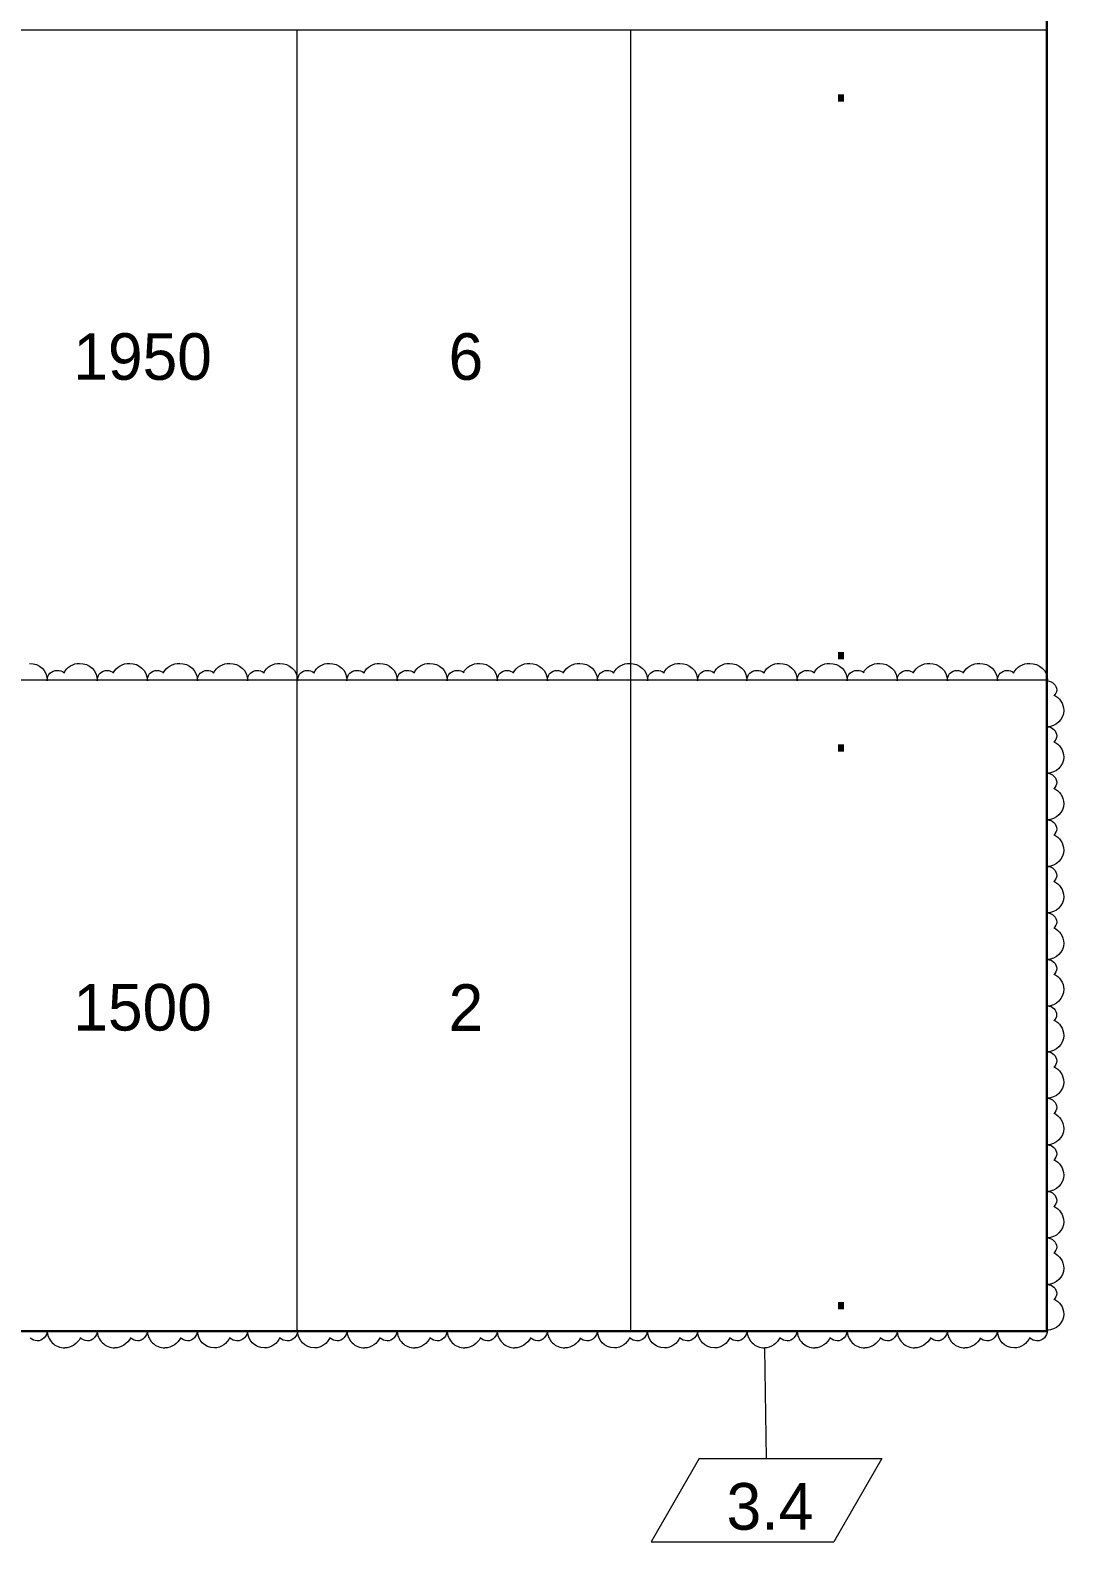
# Model space of a CAD drawing. Header units: millimetres. Extents: x -401725 to 250493, y 305116 to 802890.
# Drawn here: x -375130.826 to -375128.385, y 508962.134 to 508965.707 of the extents above; entities that cross this region are included whole.
import ezdxf

# ---------------------------------------------------------------- set-up
doc = ezdxf.new("R2010")
doc.units = ezdxf.units.MM
doc.layers.add('PDF _Геометрия', color=7, linetype='Continuous', true_color=0x1d1d1d)
doc.layers.add('PDF _Текст', color=7, linetype='Continuous')

msp = doc.modelspace()

# ---------------------------------------------------------------- linework, layer by layer
at = {"layer": 'PDF _Геометрия', "color": 7, "lineweight": 30}
for points in [[(-375128.4247185921, 508967.7337983844), (-375128.4247185921, 508962.6321786615)], [(-375128.4247185921, 508962.632084992), (-375134.9212712739, 508962.632084992)]]:
    msp.add_lwpolyline(points, dxfattribs=at)
at = {"layer": 'PDF _Геометрия', "color": 7, "lineweight": 9}
for points in [[(-375128.424727917, 508965.707117544), (-375129.4080212383, 508965.707117544), (-375130.1963224943, 508965.707117544), (-375130.9829571514, 508965.707117544), (-375134.3294876419, 508965.707117544), (-375134.9211302336, 508965.707117544)], [(-375130.1963945497, 508965.707117544), (-375130.1963945497, 508964.1705134045)], [(-375129.4080610807, 508965.707117544), (-375129.4080610807, 508964.1705134045)], [(-375128.424727917, 508964.1704506739), (-375129.4080212383, 508964.1704506739), (-375130.1963224943, 508964.1704506739), (-375130.9829571514, 508964.1704506739), (-375134.3294876419, 508964.1704506739), (-375134.9211302336, 508964.1704506739)], [(-375130.1963814102, 508964.1703591212), (-375130.1963814102, 508962.6321152978)], [(-375129.4080610807, 508964.1703591212), (-375129.4080610807, 508962.6321152978)], [(-375129.0914089947, 508962.5905607406), (-375129.0880923209, 508962.3305477007)], [(-375129.2464179465, 508962.3304628131), (-375129.3597386047, 508962.1338570071)], [(-375129.2464145556, 508962.3305374116), (-375128.8147681052, 508962.3305374116)], [(-375128.8147408699, 508962.3304628131), (-375128.9280793888, 508962.1338570071)], [(-375129.3597441252, 508962.1338482298), (-375128.9281041935, 508962.1338482298)], [(-375129.2980808154, 508962.1338482298), (-375128.9281011781, 508962.1338482298)]]:
    msp.add_lwpolyline(points, dxfattribs=at)
at = {"layer": 'PDF _Геометрия', "color": 1, "lineweight": 9}
for points in [[(-375130.7863976692, 508964.1704523693), (-375130.7863976692, 508964.1687857705)], [(-375130.6680640646, 508964.1704523693), (-375130.6680640646, 508964.1687857705)], [(-375130.5497308839, 508964.1704523693), (-375130.5497308839, 508964.1687857705)], [(-375130.4313977032, 508964.1704523693), (-375130.4313977032, 508964.1687857705)], [(-375130.3130640986, 508964.1704523693), (-375130.3130640986, 508964.1687857705)], [(-375130.1947309178, 508964.1704523693), (-375130.1947309178, 508964.1687857705)], [(-375130.0780643359, 508964.1704523693), (-375130.0780643359, 508964.1687857705)], [(-375129.9597307313, 508964.1704523693), (-375129.9597307313, 508964.1687857705)], [(-375129.8413975506, 508964.1704523693), (-375129.8413975506, 508964.1687857705)], [(-375129.7230643698, 508964.1704523693), (-375129.7230643698, 508964.1687857705)], [(-375129.6047307652, 508964.1704523693), (-375129.6047307652, 508964.1687857705)], [(-375129.4863980084, 508964.1704523693), (-375129.4863980084, 508964.1687857705)], [(-375129.3680644038, 508964.1704523693), (-375129.3680644038, 508964.1687857705)], [(-375129.2497307991, 508964.1704523693), (-375129.2497307991, 508964.1687857705)], [(-375129.1330637934, 508964.1704523693), (-375129.1330637934, 508964.1687857705)], [(-375129.0147310365, 508964.1704523693), (-375129.0147310365, 508964.1687857705)], [(-375128.8963974319, 508964.1704523693), (-375128.8963974319, 508964.1687857705)], [(-375128.778064675, 508964.1704523693), (-375128.778064675, 508964.1687857705)], [(-375128.6597310704, 508964.1704523693), (-375128.6597310704, 508964.1687857705)], [(-375128.5413974658, 508964.1704523693), (-375128.5413974658, 508964.1687857705)], [(-375128.4230638612, 508964.1704523693), (-375128.4230638612, 508964.1687857705)], [(-375130.7863828343, 508962.6336685151), (-375130.7863828343, 508962.6336685151)], [(-375130.6680547398, 508962.6336685151), (-375130.6680547398, 508962.6336685151)], [(-375130.5497092673, 508962.6336685151), (-375130.5497092673, 508962.6336685151)], [(-375130.4313815967, 508962.6336685151), (-375130.4313815967, 508962.6336685151)], [(-375130.3130530783, 508962.6336685151), (-375130.3130530783, 508962.6336685151)], [(-375130.1947076058, 508962.6336685151), (-375130.1947076058, 508962.6336685151)], [(-375130.0780490771, 508962.6336685151), (-375130.0780490771, 508962.6336685151)], [(-375129.9597205588, 508962.6336685151), (-375129.9597205588, 508962.6336685151)], [(-375129.8413750862, 508962.6336685151), (-375129.8413750862, 508962.6336685151)], [(-375129.7230474156, 508962.6336685151), (-375129.7230474156, 508962.6336685151)], [(-375129.604719745, 508962.6336685151), (-375129.604719745, 508962.6336685151)], [(-375129.4863734248, 508962.6336685151), (-375129.4863734248, 508962.6336685151)], [(-375129.3680457541, 508962.6336685151), (-375129.3680457541, 508962.6336685151)], [(-375129.2497180835, 508962.6336685151), (-375129.2497180835, 508962.6336685151)], [(-375129.1330417529, 508962.6336685151), (-375129.1330417529, 508962.6336685151)], [(-375129.0147132346, 508962.6336685151), (-375129.0147132346, 508962.6336685151)], [(-375128.8963855639, 508962.6336685151), (-375128.8963855639, 508962.6336685151)], [(-375128.7780392437, 508962.6336685151), (-375128.7780392437, 508962.6336685151)], [(-375128.6597124208, 508962.6336685151), (-375128.6597124208, 508962.6336685151)], [(-375128.5413839024, 508962.6336685151), (-375128.5413839024, 508962.6336685151)], [(-375128.4230384299, 508962.6336685151), (-375128.4230384299, 508962.6336685151)]]:
    msp.add_lwpolyline(points, dxfattribs=at)
for centre, radius, start, end in [((-375130.7451839939, 508962.6333775438), 0.04123024323530253, 179.4019723557394, 270.6221955645956), ((-375130.6268437624, 508962.6333737595), 0.04122631366597525, 179.3966557551267, 270.6033418268128), ((-375130.5085142416, 508962.6333775438), 0.04123024323543784, 179.4019723557394, 270.6221955612608), ((-375130.036844976, 508962.6333780146), 0.04122915774003194, 179.4004313568915, 270.6237365603729), ((-375129.9185190008, 508962.6333780146), 0.04122915774000493, 179.4004313568915, 270.6237365603729), ((-375129.800178096, 508962.6333737595), 0.04122631366601567, 179.3966557551267, 270.6033418268128), ((-375129.6818481514, 508962.6333775438), 0.04123024323538191, 179.4019723557394, 270.6221955612608), ((-375129.5635085708, 508962.6333737588), 0.04122631297322551, 179.3966547445562, 270.6033452554438), ((-375129.0918529105, 508962.6333780146), 0.04122915773997726, 179.4004313568915, 270.6237365603729), ((-375128.9735131033, 508962.6333742303), 0.04122522777186406, 179.3951144079118, 270.6048831740276), ((-375128.8551820611, 508962.6333775438), 0.04123024323555453, 179.4019723557394, 270.6221955612608), ((-375128.7368433283, 508962.6333737588), 0.04122631297327179, 179.3966547445562, 270.6033452554438), ((-375128.6185131565, 508962.6333775438), 0.04123024323533433, 179.4019723557394, 270.6221955645956)]:
    msp.add_arc(centre, radius, start, end, dxfattribs=at)
for points in [[(-375130.8280626405, 508964.2104507417), (-375130.8047302566, 508964.2104507417), (-375130.7863976692, 508964.1937847532), (-375130.7863976692, 508964.1704523693)], [(-375130.7863976692, 508964.1704523693), (-375130.7863976692, 508964.1837851601), (-375130.7763980762, 508964.1937847532), (-375130.7630652853, 508964.1937847532)], [(-375130.7630652853, 508964.1937847532), (-375130.7563988899, 508964.1937847532), (-375130.7513990934, 508964.1921181544), (-375130.7463992969, 508964.1887849567)], [(-375130.7463942106, 508964.1871183578), (-375130.7397278152, 508964.2021177475), (-375130.7247284256, 508964.2104507417), (-375130.7097290359, 508964.2104507417)], [(-375130.7097290359, 508964.2104507417), (-375130.686396652, 508964.2104507417), (-375130.6680640646, 508964.1937847532), (-375130.6680640646, 508964.1704523693)], [(-375130.6680640646, 508964.1704523693), (-375130.6680640646, 508964.1837851601), (-375130.6580644716, 508964.1937847532), (-375130.6447316807, 508964.1937847532)], [(-375130.6447316807, 508964.1937847532), (-375130.6397318842, 508964.1937847532), (-375130.6330654888, 508964.1921181544), (-375130.6297322911, 508964.1871183578)], [(-375130.6297276287, 508964.1887849567), (-375130.6230612333, 508964.2021177475), (-375130.6080618437, 508964.2104507417), (-375130.5913958552, 508964.2104507417)], [(-375130.5913958552, 508964.2104507417), (-375130.5697300701, 508964.2104507417), (-375130.5497308839, 508964.1937847532), (-375130.5497308839, 508964.1704523693)], [(-375130.5497308839, 508964.1704523693), (-375130.5497308839, 508964.1837851601), (-375130.5397312908, 508964.1937847532), (-375130.5263985, 508964.1937847532)], [(-375130.5263985, 508964.1937847532), (-375130.5213987035, 508964.1937847532), (-375130.514732308, 508964.1921181544), (-375130.5113991104, 508964.1871183578)], [(-375130.5113944479, 508964.1887849567), (-375130.5047280525, 508964.2021177475), (-375130.4897286629, 508964.2104507417), (-375130.4730626744, 508964.2104507417)], [(-375130.4730626744, 508964.2104507417), (-375130.4513968893, 508964.2104507417), (-375130.4313977032, 508964.1937847532), (-375130.4313977032, 508964.1704523693)], [(-375130.4313977032, 508964.1704523693), (-375130.4313977032, 508964.1837851601), (-375130.42139811, 508964.1937847532), (-375130.4080653193, 508964.1937847532)], [(-375130.4080653193, 508964.1937847532), (-375130.4030655227, 508964.1937847532), (-375130.3980657262, 508964.1921181544), (-375130.3930659296, 508964.1887849567)], [(-375130.3930608433, 508964.1871183578), (-375130.3863944479, 508964.2021177475), (-375130.3713950583, 508964.2104507417), (-375130.3547290698, 508964.2104507417)], [(-375130.3547290698, 508964.2104507417), (-375130.3330632848, 508964.2104507417), (-375130.3130640986, 508964.1937847532), (-375130.3130640986, 508964.1704523693)], [(-375130.3130640986, 508964.1704523693), (-375130.3130640986, 508964.1837851601), (-375130.3030645055, 508964.1937847532), (-375130.2897317146, 508964.1937847532)], [(-375130.2897317146, 508964.1937847532), (-375130.2847319181, 508964.1937847532), (-375130.2797321216, 508964.1921181544), (-375130.274732325, 508964.1887849567)], [(-375130.2747276626, 508964.1871183578), (-375130.2680612672, 508964.2021177475), (-375130.2530618776, 508964.2104507417), (-375130.2363958891, 508964.2104507417)], [(-375130.2363958891, 508964.2104507417), (-375130.214730104, 508964.2104507417), (-375130.1947309178, 508964.1937847532), (-375130.1947309178, 508964.1704523693)], [(-375130.1947309178, 508964.1704523693), (-375130.1947309178, 508964.1837851601), (-375130.1847313247, 508964.1937847532), (-375130.1713985339, 508964.1937847532)], [(-375130.1713985339, 508964.1937847532), (-375130.1663987373, 508964.1937847532), (-375130.1613989408, 508964.1921181544), (-375130.1563991443, 508964.1887849567)], [(-375130.1563944819, 508964.1871183578), (-375130.1497280865, 508964.2021177475), (-375130.1347286968, 508964.2104507417), (-375130.1197293072, 508964.2104507417)], [(-375130.1197293072, 508964.2104507417), (-375130.0963969233, 508964.2104507417), (-375130.0780643359, 508964.1937847532), (-375130.0780643359, 508964.1704523693)], [(-375130.0780643359, 508964.1704523693), (-375130.0780643359, 508964.1837851601), (-375130.0680647428, 508964.1937847532), (-375130.054731952, 508964.1937847532)], [(-375130.054731952, 508964.1937847532), (-375130.0480655566, 508964.1937847532), (-375130.0430657601, 508964.1921181544), (-375130.0380659635, 508964.1887849567)], [(-375130.0380608772, 508964.1871183578), (-375130.0313944819, 508964.2021177475), (-375130.0163950922, 508964.2104507417), (-375130.0013957026, 508964.2104507417)], [(-375130.0013957026, 508964.2104507417), (-375129.9780633186, 508964.2104507417), (-375129.9597307313, 508964.1937847532), (-375129.9597307313, 508964.1704523693)], [(-375129.9597307313, 508964.1704523693), (-375129.9597307313, 508964.1837851601), (-375129.9497311382, 508964.1937847532), (-375129.9363983474, 508964.1937847532)], [(-375129.9363983474, 508964.1937847532), (-375129.929731952, 508964.1937847532), (-375129.9247321555, 508964.1921181544), (-375129.9197323589, 508964.1887849567)], [(-375129.9197276965, 508964.1871183578), (-375129.9130613011, 508964.2021177475), (-375129.8980619115, 508964.2104507417), (-375129.8830625218, 508964.2104507417)], [(-375129.8830625218, 508964.2104507417), (-375129.8597301379, 508964.2104507417), (-375129.8413975506, 508964.1937847532), (-375129.8413975506, 508964.1704523693)], [(-375129.8413975506, 508964.1704523693), (-375129.8413975506, 508964.1837851601), (-375129.8313979575, 508964.1937847532), (-375129.8180651667, 508964.1937847532)], [(-375129.8180651667, 508964.1937847532), (-375129.8113987713, 508964.1937847532), (-375129.8063989747, 508964.1921181544), (-375129.8013991782, 508964.1887849567)], [(-375129.8030611146, 508964.1887849567), (-375129.7963947192, 508964.2021177475), (-375129.7813953296, 508964.2104507417), (-375129.7647293411, 508964.2104507417)], [(-375129.7647293411, 508964.2104507417), (-375129.743063556, 508964.2104507417), (-375129.7230643698, 508964.1937847532), (-375129.7230643698, 508964.1704523693)], [(-375129.7230643698, 508964.1704523693), (-375129.7230643698, 508964.1837851601), (-375129.7130647767, 508964.1937847532), (-375129.6997319859, 508964.1937847532)], [(-375129.6997319859, 508964.1937847532), (-375129.6947321894, 508964.1937847532), (-375129.688065794, 508964.1921181544), (-375129.6847325963, 508964.1871183578)], [(-375129.68472751, 508964.1887849567), (-375129.6780611146, 508964.2021177475), (-375129.663061725, 508964.2104507417), (-375129.6463957365, 508964.2104507417)], [(-375129.6463957365, 508964.2104507417), (-375129.6247299514, 508964.2104507417), (-375129.6047307652, 508964.1937847532), (-375129.6047307652, 508964.1704523693)], [(-375129.6047307652, 508964.1704523693), (-375129.6047307652, 508964.1837851601), (-375129.5947311721, 508964.1937847532), (-375129.5813983813, 508964.1937847532)], [(-375129.5813983813, 508964.1937847532), (-375129.5763985848, 508964.1937847532), (-375129.5697321894, 508964.1921181544), (-375129.5663989917, 508964.1871183578)], [(-375129.5663947531, 508964.1887849567), (-375129.5597283577, 508964.2021177475), (-375129.5447289681, 508964.2104507417), (-375129.5280629796, 508964.2104507417)], [(-375129.5280629796, 508964.2104507417), (-375129.5063971945, 508964.2104507417), (-375129.4863980084, 508964.1937847532), (-375129.4863980084, 508964.1704523693)], [(-375129.4863980084, 508964.1704523693), (-375129.4863980084, 508964.1837851601), (-375129.4763984152, 508964.1937847532), (-375129.4630656245, 508964.1937847532)], [(-375129.4630656245, 508964.1937847532), (-375129.4580658279, 508964.1937847532), (-375129.4530660313, 508964.1921181544), (-375129.4480662348, 508964.1887849567)], [(-375129.4480611485, 508964.1871183578), (-375129.4413947531, 508964.2021177475), (-375129.4263953635, 508964.2104507417), (-375129.409729375, 508964.2104507417)], [(-375129.409729375, 508964.2104507417), (-375129.3880635899, 508964.2104507417), (-375129.3680644038, 508964.1937847532), (-375129.3680644038, 508964.1704523693)], [(-375129.3680644038, 508964.1704523693), (-375129.3680644038, 508964.1837851601), (-375129.3580648106, 508964.1937847532), (-375129.3447320198, 508964.1937847532)], [(-375129.3447320198, 508964.1937847532), (-375129.3397322233, 508964.1937847532), (-375129.3347324267, 508964.1921181544), (-375129.3297326302, 508964.1887849567)], [(-375129.3297275439, 508964.1871183578), (-375129.3230611485, 508964.2021177475), (-375129.3080617589, 508964.2104507417), (-375129.2913957704, 508964.2104507417)], [(-375129.2913957704, 508964.2104507417), (-375129.2697299853, 508964.2104507417), (-375129.2497307991, 508964.1937847532), (-375129.2497307991, 508964.1704523693)], [(-375129.2497307991, 508964.1704523693), (-375129.2497307991, 508964.1837851601), (-375129.239731206, 508964.1937847532), (-375129.2263984152, 508964.1937847532)], [(-375129.2263984152, 508964.1937847532), (-375129.2213986187, 508964.1937847532), (-375129.2163988221, 508964.1921181544), (-375129.2113990256, 508964.1887849567)], [(-375129.2113939393, 508964.1871183578), (-375129.2047275439, 508964.2021177475), (-375129.1897281543, 508964.2104507417), (-375129.1747287646, 508964.2104507417)], [(-375129.1747287646, 508964.2104507417), (-375129.1513963807, 508964.2104507417), (-375129.1330637934, 508964.1937847532), (-375129.1330637934, 508964.1704523693)], [(-375129.1330637934, 508964.1704523693), (-375129.1330637934, 508964.1837851601), (-375129.1230642003, 508964.1937847532), (-375129.1097314095, 508964.1937847532)], [(-375129.1097314095, 508964.1937847532), (-375129.1030650141, 508964.1937847532), (-375129.0980652175, 508964.1921181544), (-375129.093065421, 508964.1887849567)], [(-375129.0930611824, 508964.1871183578), (-375129.0863947871, 508964.2021177475), (-375129.0713953974, 508964.2104507417), (-375129.0563960078, 508964.2104507417)], [(-375129.0563960078, 508964.2104507417), (-375129.0330636238, 508964.2104507417), (-375129.0147310365, 508964.1937847532), (-375129.0147310365, 508964.1704523693)], [(-375129.0147310365, 508964.1704523693), (-375129.0147310365, 508964.1837851601), (-375129.0047314434, 508964.1937847532), (-375128.9913986526, 508964.1937847532)], [(-375128.9913986526, 508964.1937847532), (-375128.9847322572, 508964.1937847532), (-375128.9797324606, 508964.1921181544), (-375128.9747326641, 508964.1887849567)], [(-375128.9747275778, 508964.1871183578), (-375128.9680611824, 508964.2021177475), (-375128.9530617928, 508964.2104507417), (-375128.9380624031, 508964.2104507417)], [(-375128.9380624031, 508964.2104507417), (-375128.9147300192, 508964.2104507417), (-375128.8963974319, 508964.1937847532), (-375128.8963974319, 508964.1704523693)], [(-375128.8963974319, 508964.1704523693), (-375128.8963974319, 508964.1837851601), (-375128.8863978388, 508964.1937847532), (-375128.873065048, 508964.1937847532)], [(-375128.873065048, 508964.1937847532), (-375128.8663986526, 508964.1937847532), (-375128.861398856, 508964.1921181544), (-375128.8563990595, 508964.1887849567)], [(-375128.8580614198, 508964.1887849567), (-375128.8513950244, 508964.2021177475), (-375128.8363956347, 508964.2104507417), (-375128.8197296463, 508964.2104507417)], [(-375128.8197296463, 508964.2104507417), (-375128.7980638612, 508964.2104507417), (-375128.778064675, 508964.1937847532), (-375128.778064675, 508964.1704523693)], [(-375128.778064675, 508964.1704523693), (-375128.778064675, 508964.1837851601), (-375128.7680650819, 508964.1937847532), (-375128.7547322911, 508964.1937847532)], [(-375128.7547322911, 508964.1937847532), (-375128.7497324946, 508964.1937847532), (-375128.7430660992, 508964.1921181544), (-375128.7397329014, 508964.1871183578)], [(-375128.7397278152, 508964.1887849567), (-375128.7330614198, 508964.2021177475), (-375128.7180620302, 508964.2104507417), (-375128.7013960417, 508964.2104507417)], [(-375128.7013960417, 508964.2104507417), (-375128.6797302566, 508964.2104507417), (-375128.6597310704, 508964.1937847532), (-375128.6597310704, 508964.1704523693)], [(-375128.6597310704, 508964.1704523693), (-375128.6597310704, 508964.1837851601), (-375128.6497314773, 508964.1937847532), (-375128.6363986865, 508964.1937847532)], [(-375128.6363986865, 508964.1937847532), (-375128.6313988899, 508964.1937847532), (-375128.6247324946, 508964.1921181544), (-375128.6213992969, 508964.1871183578)], [(-375128.6213942106, 508964.1887849567), (-375128.6147278152, 508964.2021177475), (-375128.5997284256, 508964.2104507417), (-375128.5830624371, 508964.2104507417)], [(-375128.5830624371, 508964.2104507417), (-375128.561396652, 508964.2104507417), (-375128.5413974658, 508964.1937847532), (-375128.5413974658, 508964.1704523693)], [(-375128.5413974658, 508964.1704523693), (-375128.5413974658, 508964.1837851601), (-375128.5313978727, 508964.1937847532), (-375128.5180650819, 508964.1937847532)], [(-375128.5180650819, 508964.1937847532), (-375128.5130652853, 508964.1937847532), (-375128.5080654888, 508964.1921181544), (-375128.5030656923, 508964.1887849567)], [(-375128.503060606, 508964.1871183578), (-375128.4963942106, 508964.2021177475), (-375128.481394821, 508964.2104507417), (-375128.4647288325, 508964.2104507417)], [(-375128.4647288325, 508964.2104507417), (-375128.4430630474, 508964.2104507417), (-375128.4230638612, 508964.1937847532), (-375128.4230638612, 508964.1704523693)], [(-375130.7863976692, 508964.1687857705), (-375130.7863976692, 508964.1704523693), (-375130.7863976692, 508964.1704523693), (-375130.7863976692, 508964.1704523693)], [(-375130.6680640646, 508964.1687857705), (-375130.6680640646, 508964.1704523693), (-375130.6680640646, 508964.1704523693), (-375130.6680640646, 508964.1704523693)], [(-375130.5497308839, 508964.1687857705), (-375130.5497308839, 508964.1704523693), (-375130.5497308839, 508964.1704523693), (-375130.5497308839, 508964.1704523693)], [(-375130.4313977032, 508964.1687857705), (-375130.4313977032, 508964.1704523693), (-375130.4313977032, 508964.1704523693), (-375130.4313977032, 508964.1704523693)], [(-375130.3130640986, 508964.1687857705), (-375130.3130640986, 508964.1704523693), (-375130.3130640986, 508964.1704523693), (-375130.3130640986, 508964.1704523693)], [(-375130.1947309178, 508964.1687857705), (-375130.1947309178, 508964.1704523693), (-375130.1947309178, 508964.1704523693), (-375130.1947309178, 508964.1704523693)], [(-375130.0780643359, 508964.1687857705), (-375130.0780643359, 508964.1704523693), (-375130.0780643359, 508964.1704523693), (-375130.0780643359, 508964.1704523693)], [(-375129.9597307313, 508964.1687857705), (-375129.9597307313, 508964.1704523693), (-375129.9597307313, 508964.1704523693), (-375129.9597307313, 508964.1704523693)], [(-375129.8413975506, 508964.1687857705), (-375129.8413975506, 508964.1704523693), (-375129.8413975506, 508964.1704523693), (-375129.8413975506, 508964.1704523693)], [(-375129.7230643698, 508964.1687857705), (-375129.7230643698, 508964.1704523693), (-375129.7230643698, 508964.1704523693), (-375129.7230643698, 508964.1704523693)], [(-375129.6047307652, 508964.1687857705), (-375129.6047307652, 508964.1704523693), (-375129.6047307652, 508964.1704523693), (-375129.6047307652, 508964.1704523693)], [(-375129.4863980084, 508964.1687857705), (-375129.4863980084, 508964.1704523693), (-375129.4863980084, 508964.1704523693), (-375129.4863980084, 508964.1704523693)], [(-375129.3680644038, 508964.1687857705), (-375129.3680644038, 508964.1704523693), (-375129.3680644038, 508964.1704523693), (-375129.3680644038, 508964.1704523693)], [(-375129.2497307991, 508964.1687857705), (-375129.2497307991, 508964.1704523693), (-375129.2497307991, 508964.1704523693), (-375129.2497307991, 508964.1704523693)], [(-375129.1330637934, 508964.1687857705), (-375129.1330637934, 508964.1704523693), (-375129.1330637934, 508964.1704523693), (-375129.1330637934, 508964.1704523693)], [(-375129.0147310365, 508964.1687857705), (-375129.0147310365, 508964.1704523693), (-375129.0147310365, 508964.1704523693), (-375129.0147310365, 508964.1704523693)], [(-375128.8963974319, 508964.1687857705), (-375128.8963974319, 508964.1704523693), (-375128.8963974319, 508964.1704523693), (-375128.8963974319, 508964.1704523693)], [(-375128.778064675, 508964.1687857705), (-375128.778064675, 508964.1704523693), (-375128.778064675, 508964.1704523693), (-375128.778064675, 508964.1704523693)], [(-375128.6597310704, 508964.1687857705), (-375128.6597310704, 508964.1704523693), (-375128.6597310704, 508964.1704523693), (-375128.6597310704, 508964.1704523693)], [(-375128.5413974658, 508964.1687857705), (-375128.5413974658, 508964.1704523693), (-375128.5413974658, 508964.1704523693), (-375128.5413974658, 508964.1704523693)], [(-375128.4230613181, 508964.1687840751), (-375128.4113951261, 508964.1687840751), (-375128.401395533, 508964.1587844819), (-375128.401395533, 508964.14711829)], [(-375128.4080729487, 508964.1355504325), (-375128.3947483574, 508964.1288797985), (-375128.3847424064, 508964.1155385306), (-375128.3847424064, 508964.0988619457)], [(-375128.401395533, 508964.14711829), (-375128.401395533, 508964.1421184934), (-375128.4047287307, 508964.1371186969), (-375128.4080619284, 508964.1337854992)], [(-375128.3847424064, 508964.0988619457), (-375128.3847424064, 508964.0788500439), (-375128.4030866498, 508964.0605058005), (-375128.4230818751, 508964.0605058005)], [(-375128.4230706429, 508964.0605704385), (-375128.4114155941, 508964.0605704385), (-375128.4014136253, 508964.0505517719), (-375128.4014136253, 508964.0388633275)], [(-375128.4014136253, 508964.0388633275), (-375128.4014136253, 508964.0338539942), (-375128.4047364831, 508964.0271748832), (-375128.4080760386, 508964.0238353277)], [(-375128.4080712532, 508964.0254938732), (-375128.3947443964, 508964.0187969602), (-375128.3847325115, 508964.0054031343), (-375128.3847325115, 508963.9888299489)], [(-375128.3847325115, 508963.9888299489), (-375128.3847325115, 508963.9687392133), (-375128.4030653108, 508963.9504884495), (-375128.4230723383, 508963.9504884495)], [(-375128.4230706429, 508963.9505274426), (-375128.4114017891, 508963.9505274426), (-375128.4014094948, 508963.9404680859), (-375128.4014094948, 508963.9287321697)], [(-375128.4014094948, 508963.9287321697), (-375128.4014094948, 508963.9238701473), (-375128.4047290825, 508963.9171639095), (-375128.4080654358, 508963.9138107906)], [(-375128.4080576899, 508963.9154356185), (-375128.3947272811, 508963.9087115789), (-375128.3847252721, 508963.8954332814), (-375128.3847252721, 508963.8787896038)], [(-375128.3847252721, 508963.8787896038), (-375128.3847252721, 508963.8587872633), (-375128.4030650904, 508963.8404625791), (-375128.4230691085, 508963.8404625791)], [(-375128.4230553841, 508963.8404810558), (-375128.4113898301, 508963.8404810558), (-375128.4013907837, 508963.830381009), (-375128.4013907837, 508963.8187676386)], [(-375128.4080610807, 508963.8053756685), (-375128.394727527, 508963.7987932812), (-375128.3847189227, 508963.7854580397), (-375128.3847189227, 508963.7687505888)], [(-375128.4013907837, 508963.8187676386), (-375128.4013907837, 508963.8137176152), (-375128.4047237991, 508963.8088342443), (-375128.4080568146, 508963.8037842208)], [(-375128.3847189227, 508963.7687505888), (-375128.3847189227, 508963.7488346495), (-375128.4030483396, 508963.7304377175), (-375128.4230486702, 508963.7304377175)], [(-375128.4230570795, 508963.7304346691), (-375128.4113783308, 508963.7304346691), (-375128.401389705, 508963.7204629445), (-375128.401389705, 508963.7088010971)], [(-375128.401389705, 508963.7088010971), (-375128.401389705, 508963.7037307287), (-375128.404719247, 508963.6988293708), (-375128.4080487889, 508963.6937590023)], [(-375128.4080466696, 508963.6954784788), (-375128.3947103778, 508963.6887001856), (-375128.3847123953, 508963.6754825139), (-375128.3847123953, 508963.6587062366)], [(-375128.3847123953, 508963.6587062366), (-375128.3847123953, 508963.6387102734), (-375128.4030476784, 508963.6204088835), (-375128.4230436433, 508963.6204088835)], [(-375128.4230384299, 508963.6203848916), (-375128.411380696, 508963.6203848916), (-375128.4013859284, 508963.6103748519), (-375128.4013859284, 508963.598664514)], [(-375128.4080424311, 508963.5854134425), (-375128.3947038081, 508963.5787798594), (-375128.3846998407, 508963.5653374537), (-375128.3846998407, 508963.5486641749)], [(-375128.4013859284, 508963.598664514), (-375128.4013859284, 508963.5937451878), (-375128.4047118613, 508963.588654476), (-375128.4080377941, 508963.5837317543)], [(-375128.3846998407, 508963.5486641749), (-375128.3846998407, 508963.5287583233), (-375128.4030404474, 508963.5103836912), (-375128.423048382, 508963.5103836912)], [(-375128.423046907, 508963.5103368094), (-375128.4113766566, 508963.5103368094), (-375128.4013760187, 508963.5004554295), (-375128.4013760187, 508963.4886999949)], [(-375128.4013760187, 508963.4886999949), (-375128.4013760187, 508963.483759305), (-375128.4046982068, 508963.4786482464), (-375128.4080374317, 508963.4737075565)], [(-375128.3846974163, 508963.4403282136), (-375128.3846974163, 508963.4186348763), (-375128.4030257227, 508963.4003578123), (-375128.4230280031, 508963.4003578123)], [(-375128.4080305632, 508963.4753450153), (-375128.3947070971, 508963.470391419), (-375128.3846974163, 508963.4553598163), (-375128.3846974163, 508963.4403282136)], [(-375128.4231020082, 508963.4006464611), (-375128.4114380627, 508963.4006464611), (-375128.4014330654, 508963.390555951), (-375128.4014330654, 508963.3789262107)], [(-375128.4014330654, 508963.3789262107), (-375128.4014330654, 508963.3739664684), (-375128.4047680645, 508963.3688357006), (-375128.4081030636, 508963.3655862143)], [(-375128.4080966846, 508963.3671686779), (-375128.3947562686, 508963.3606527935), (-375128.3847595302, 508963.3472763687), (-375128.3847595302, 508963.3306454329)], [(-375128.3847595302, 508963.3306454329), (-375128.3847595302, 508963.310583366), (-375128.4030897418, 508963.2922360056), (-375128.4231003657, 508963.2922360056)], [(-375128.4231003128, 508963.2923056679), (-375128.4114244569, 508963.2923056679), (-375128.4014312979, 508963.2821751459), (-375128.4014312979, 508963.2704992901)], [(-375128.4014312979, 508963.2704992901), (-375128.4014312979, 508963.265518164), (-375128.404762351, 508963.2588234342), (-375128.4080934039, 508963.2555610628)], [(-375128.4080882075, 508963.257266402), (-375128.3947638895, 508963.2505543199), (-375128.3847620437, 508963.2371267126), (-375128.3847620437, 508963.2205987071)], [(-375128.3847620437, 508963.2205987071), (-375128.3847620437, 508963.2004572945), (-375128.4030958919, 508963.182209524), (-375128.4230823689, 508963.182209524)], [(-375128.4230816631, 508963.1822508041), (-375128.4114114064, 508963.1822508041), (-375128.4014132544, 508963.1722526521), (-375128.4014132544, 508963.1605306808)], [(-375128.4014132544, 508963.1605306808), (-375128.4014132544, 508963.1555316048), (-375128.4047574639, 508963.1488104333), (-375128.4080844352, 508963.1455334545)], [(-375128.4080780349, 508963.1471911931), (-375128.3947530749, 508963.1404509409), (-375128.3847463928, 508963.1271415353), (-375128.3847463928, 508963.1105518719)], [(-375128.3847463928, 508963.1105518719), (-375128.3847463928, 508963.0905022175), (-375128.4030833353, 508963.0721842808), (-375128.4230794167, 508963.0721842808)], [(-375128.4230782723, 508963.0721976357), (-375128.41141545, 508963.0721976357), (-375128.4014138012, 508963.0621613791), (-375128.4014138012, 508963.0505677724)], [(-375128.4014138012, 508963.0505677724), (-375128.4014138012, 508963.0455496441), (-375128.4047534521, 508963.0405315175), (-375128.4080757991, 508963.0355133858)], [(-375128.4080653193, 508963.0371125934), (-375128.3947401239, 508963.0305193978), (-375128.3847462275, 508963.0171595014), (-375128.3847462275, 508963.0005012723)], [(-375128.3847462275, 508963.0005012723), (-375128.3847462275, 508962.9805481769), (-375128.403068371, 508962.962158368), (-375128.4230735145, 508962.962158368)], [(-375128.4230697952, 508962.9621410765), (-375128.4114133795, 508962.9621410765), (-375128.4014072759, 508962.9522409404), (-375128.4014072759, 508962.9404264421)], [(-375128.4014072759, 508962.9404264421), (-375128.4014072759, 508962.935562364), (-375128.4047426438, 508962.9305263077), (-375128.4080780116, 508962.9254867737)], [(-375128.4080627761, 508962.9272035358), (-375128.3947393737, 508962.9204129546), (-375128.3847424679, 508962.9071748916), (-375128.3847424679, 508962.8904553278)], [(-375128.3847424679, 508962.8904553278), (-375128.3847424679, 508962.8704266872), (-375128.4030643232, 508962.8521396643), (-375128.4230581349, 508962.8521396643)], [(-375128.4230697952, 508962.8520845172), (-375128.4114027534, 508962.8520845172), (-375128.4013924664, 508962.8421439884), (-375128.4013924664, 508962.8304595071)], [(-375128.4013924664, 508962.8304595071), (-375128.4013924664, 508962.825402045), (-375128.4047234156, 508962.8205189782), (-375128.4080718043, 508962.8154615161)], [(-375128.4080509082, 508962.8171215452), (-375128.394728078, 508962.8104758657), (-375128.3847272133, 508962.797189752), (-375128.3847272133, 508962.780405084)], [(-375128.3847272133, 508962.780405084), (-375128.3847272133, 508962.7604732873), (-375128.4030504759, 508962.7421150567), (-375128.4230522052, 508962.7421150567)], [(-375128.4230596226, 508962.7420262626), (-375128.4113822261, 508962.7420262626), (-375128.4013855343, 508962.7320470781), (-375128.4013855343, 508962.7204904822)], [(-375128.4013855343, 508962.7204904822), (-375128.4013855343, 508962.7154151039), (-375128.4047294364, 508962.7105130485), (-375128.4080558313, 508962.7054359195)], [(-375128.4080466696, 508962.7070802448), (-375128.3947072667, 508962.7019919646), (-375128.3847027145, 508962.6886508065), (-375128.3847027145, 508962.6719765528)], [(-375128.3847027145, 508962.6719765528), (-375128.3847027145, 508962.6519692036), (-375128.4030443935, 508962.6337135303), (-375128.4230359461, 508962.6337135303)], [(-375130.7863828343, 508962.6336685151), (-375130.7863828343, 508962.620316081), (-375130.7980471104, 508962.6087238283), (-375130.8097113866, 508962.6087238283)], [(-375130.6680547398, 508962.6336685151), (-375130.6680547398, 508962.620316081), (-375130.679719016, 508962.6087238283), (-375130.6913832921, 508962.6087238283)], [(-375130.5497092673, 508962.6336685151), (-375130.5497092673, 508962.620316081), (-375130.5613735434, 508962.6087238283), (-375130.5730553862, 508962.6087238283)], [(-375130.4313815967, 508962.6336685151), (-375130.4313815967, 508962.620316081), (-375130.4430458728, 508962.6087238283), (-375130.4547101489, 508962.6087238283)], [(-375130.3914096831, 508962.5921512999), (-375130.41473473, 508962.5921512999), (-375130.4313979889, 508962.6104316682), (-375130.4313979889, 508962.6338094471)], [(-375130.3130530783, 508962.6336685151), (-375130.3130530783, 508962.620316081), (-375130.3247173544, 508962.6087238283), (-375130.3380504653, 508962.6087238283)], [(-375130.273065906, 508962.5921512999), (-375130.2964085267, 508962.5921512999), (-375130.3130717856, 508962.6104316682), (-375130.3130717856, 508962.6338094471)], [(-375130.1947076058, 508962.6336685151), (-375130.1947076058, 508962.620316081), (-375130.2063718819, 508962.6087238283), (-375130.2197049927, 508962.6087238283)], [(-375130.1547399308, 508962.5921512999), (-375130.1780649777, 508962.5921512999), (-375130.1947458104, 508962.6104316682), (-375130.1947458104, 508962.6338094471)], [(-375130.0780490771, 508962.6336685151), (-375130.0780490771, 508962.620316081), (-375130.0897133533, 508962.6087238283), (-375130.1013776294, 508962.6087238283)], [(-375129.9597205588, 508962.6336685151), (-375129.9597205588, 508962.620316081), (-375129.9713848349, 508962.6087238283), (-375129.983049111, 508962.6087238283)], [(-375129.8413750862, 508962.6336685151), (-375129.8413750862, 508962.620316081), (-375129.8530393624, 508962.6087238283), (-375129.8647212052, 508962.6087238283)], [(-375129.7230474156, 508962.6336685151), (-375129.7230474156, 508962.620316081), (-375129.7347116917, 508962.6087238283), (-375129.7463759679, 508962.6087238283)], [(-375129.604719745, 508962.6336685151), (-375129.604719745, 508962.620316081), (-375129.6163840211, 508962.6087238283), (-375129.6280482973, 508962.6087238283)], [(-375129.4863734248, 508962.6336685151), (-375129.4863734248, 508962.620316081), (-375129.4980377008, 508962.6087238283), (-375129.5113708117, 508962.6087238283)], [(-375129.4464006634, 508962.5921512999), (-375129.4697432842, 508962.5921512999), (-375129.486406543, 508962.6104316682), (-375129.486406543, 508962.6338094471)], [(-375129.3680457541, 508962.6336685151), (-375129.3680457541, 508962.620316081), (-375129.3797100302, 508962.6087238283), (-375129.3930431411, 508962.6087238283)], [(-375129.3280738405, 508962.5921512999), (-375129.3513988875, 508962.5921512999), (-375129.3680797201, 508962.6104316682), (-375129.3680797201, 508962.6338094471)], [(-375129.2497180835, 508962.6336685151), (-375129.2497180835, 508962.620316081), (-375129.2613823596, 508962.6087238283), (-375129.2747154704, 508962.6087238283)], [(-375129.2097309111, 508962.5921512999), (-375129.2330735318, 508962.5921512999), (-375129.2497367907, 508962.6104316682), (-375129.2497367907, 508962.6338094471)], [(-375129.1330417529, 508962.6336685151), (-375129.1330417529, 508962.620316081), (-375129.144706029, 508962.6087238283), (-375129.1563703052, 508962.6087238283)], [(-375129.0147132346, 508962.6336685151), (-375129.0147132346, 508962.620316081), (-375129.0263775107, 508962.6087238283), (-375129.0380417868, 508962.6087238283)], [(-375128.8963855639, 508962.6336685151), (-375128.8963855639, 508962.620316081), (-375128.9080498401, 508962.6087238283), (-375128.9197141162, 508962.6087238283)], [(-375128.7780392437, 508962.6336685151), (-375128.7780392437, 508962.620316081), (-375128.7897035198, 508962.6087238283), (-375128.8013853626, 508962.6087238283)], [(-375128.6597124208, 508962.6336685151), (-375128.6597124208, 508962.620316081), (-375128.6713766969, 508962.6087238283), (-375128.683040973, 508962.6087238283)], [(-375128.5413839024, 508962.6336685151), (-375128.5413839024, 508962.620316081), (-375128.5530481786, 508962.6087238283), (-375128.5663812894, 508962.6087238283)], [(-375128.501408598, 508962.5921512999), (-375128.524733645, 508962.5921512999), (-375128.5414144776, 508962.6104316682), (-375128.5414144776, 508962.6338094471)], [(-375128.4230384299, 508962.6336685151), (-375128.4230384299, 508962.620316081), (-375128.434702706, 508962.6087238283), (-375128.4480358168, 508962.6087238283)], [(-375130.8097113866, 508962.6087238283), (-375130.8163867253, 508962.6087238283), (-375130.8213756627, 508962.6120614976), (-375130.8263821668, 508962.615399167)], [(-375130.7080700665, 508962.6155275104), (-375130.7147318546, 508962.6021687796), (-375130.7297428494, 508962.5921497316), (-375130.7447362687, 508962.5921497316)], [(-375130.6913832921, 508962.6087238283), (-375130.6980410641, 508962.6087238283), (-375130.7047164047, 508962.6120614976), (-375130.7080540723, 508962.6169801683)], [(-375130.5897258655, 508962.6155275104), (-375130.5964052308, 508962.6021687796), (-375130.6113986484, 508962.5921497316), (-375130.6264096449, 508962.5921497316)], [(-375130.5730553862, 508962.6087238283), (-375130.5797131583, 508962.6087238283), (-375130.5863884953, 508962.6120614976), (-375130.5897085997, 508962.6169801683)], [(-375130.4714003141, 508962.6155275104), (-375130.4780621022, 508962.6021687796), (-375130.493073097, 508962.5921497316), (-375130.5080665163, 508962.5921497316)], [(-375130.4547101489, 508962.6087238283), (-375130.4613854876, 508962.6087238283), (-375130.4680432615, 508962.6120614976), (-375130.4713809291, 508962.6169801683)], [(-375130.3547434809, 508962.6171110336), (-375130.361405269, 508962.6021703479), (-375130.3747288451, 508962.5921512999), (-375130.3914096831, 508962.5921512999)], [(-375130.3380504653, 508962.6087238283), (-375130.3447082373, 508962.6087238283), (-375130.3497147431, 508962.6120614976), (-375130.3547212437, 508962.615399167)], [(-375130.2363997038, 508962.6171110336), (-375130.2430614919, 508962.6021703479), (-375130.2564026453, 508962.5921512999), (-375130.273065906, 508962.5921512999)], [(-375130.2197049927, 508962.6087238283), (-375130.2263803332, 508962.6087238283), (-375130.2313868338, 508962.6120614976), (-375130.2363757711, 508962.615399167)], [(-375130.1180737286, 508962.6171110336), (-375130.1247355167, 508962.6021703479), (-375130.1380766701, 508962.5921512999), (-375130.1547399308, 508962.5921512999)], [(-375130.1013776294, 508962.6087238283), (-375130.1080529681, 508962.6087238283), (-375130.1130419055, 508962.6120614976), (-375130.1180484096, 508962.615399167)], [(-375129.9997299514, 508962.6171110336), (-375130.0064093168, 508962.6021703479), (-375130.0214027343, 508962.5921512999), (-375130.0363961536, 508962.5921512999)], [(-375129.983049111, 508962.6087238283), (-375129.9897068831, 508962.6087238283), (-375129.9947133872, 508962.6120614976), (-375129.9997198912, 508962.615399167)], [(-375129.8814039762, 508962.6171110336), (-375129.8880657643, 508962.6021703479), (-375129.9030767591, 508962.5921512999), (-375129.9180701784, 508962.5921512999)], [(-375129.8647212052, 508962.6087238283), (-375129.8713789773, 508962.6087238283), (-375129.8763854813, 508962.6120614976), (-375129.8813744187, 508962.615399167)], [(-375129.7630601991, 508962.6155275104), (-375129.7697395644, 508962.6021687796), (-375129.784732982, 508962.5921497316), (-375129.7997439785, 508962.5921497316)], [(-375129.7463759679, 508962.6087238283), (-375129.7530513066, 508962.6087238283), (-375129.7597090804, 508962.6120614976), (-375129.7630467481, 508962.6169801683)], [(-375129.6447342239, 508962.6155275104), (-375129.651396012, 508962.6021687796), (-375129.6664070068, 508962.5921497316), (-375129.6814004261, 508962.5921497316)], [(-375129.6280482973, 508962.6087238283), (-375129.6347060693, 508962.6087238283), (-375129.6413814098, 508962.6120614976), (-375129.6447190774, 508962.6169801683)], [(-375129.5264082487, 508962.6155275104), (-375129.5330700368, 508962.6021687796), (-375129.5480634543, 508962.5921497316), (-375129.5630744509, 508962.5921497316)], [(-375129.5113708117, 508962.6087238283), (-375129.5180461522, 508962.6087238283), (-375129.5230526527, 508962.6120614976), (-375129.5280415901, 508962.615399167)], [(-375129.4097344612, 508962.6171110336), (-375129.4163962493, 508962.6021703479), (-375129.4297374028, 508962.5921512999), (-375129.4464006634, 508962.5921512999)], [(-375129.3930431411, 508962.6087238283), (-375129.3997184815, 508962.6087238283), (-375129.4047074189, 508962.6120614976), (-375129.4097139194, 508962.615399167)], [(-375129.2914076383, 508962.6171110336), (-375129.2980694264, 508962.6021703479), (-375129.3114105799, 508962.5921512999), (-375129.3280738405, 508962.5921512999)], [(-375129.2747154704, 508962.6087238283), (-375129.2813732425, 508962.6087238283), (-375129.2863797483, 508962.6120614976), (-375129.2913862488, 508962.615399167)], [(-375129.1730647089, 508962.6171110336), (-375129.1797440743, 508962.6021703479), (-375129.1930676505, 508962.5921512999), (-375129.2097309111, 508962.5921512999)], [(-375129.1563703052, 508962.6087238283), (-375129.1630456439, 508962.6087238283), (-375129.168052148, 508962.6120614976), (-375129.1730410854, 508962.615399167)], [(-375129.054737886, 508962.6171110336), (-375129.0613996741, 508962.6021703479), (-375129.0764106689, 508962.5921512999), (-375129.0914040882, 508962.5921512999)], [(-375129.0380417868, 508962.6087238283), (-375129.0447171256, 508962.6087238283), (-375129.0497060629, 508962.6120614976), (-375129.054712567, 508962.615399167)], [(-375128.9363941089, 508962.6171110336), (-375128.9430734742, 508962.6021703479), (-375128.9580668918, 508962.5921512999), (-375128.9730778883, 508962.5921512999)], [(-375128.9197141162, 508962.6087238283), (-375128.9263718883, 508962.6087238283), (-375128.9313783923, 508962.6120614976), (-375128.9363848964, 508962.615399167)], [(-375128.8180681337, 508962.6155275104), (-375128.8247299218, 508962.6021687796), (-375128.8397409166, 508962.5921497316), (-375128.8547343359, 508962.5921497316)], [(-375128.8013853626, 508962.6087238283), (-375128.8080431347, 508962.6087238283), (-375128.8147184717, 508962.6120614976), (-375128.8180385761, 508962.6169801683)], [(-375128.6997430061, 508962.6155275104), (-375128.7064047942, 508962.6021687796), (-375128.7213982118, 508962.5921497316), (-375128.7364092083, 508962.5921497316)], [(-375128.683040973, 508962.6087238283), (-375128.6897163118, 508962.6087238283), (-375128.6963740856, 508962.6120614976), (-375128.6997117532, 508962.6169801683)], [(-375128.5813992291, 508962.6155275104), (-375128.5880785944, 508962.6021687796), (-375128.603072012, 508962.5921497316), (-375128.6180654312, 508962.5921497316)], [(-375128.5663812894, 508962.6087238283), (-375128.5730390614, 508962.6087238283), (-375128.5780455673, 508962.6120614976), (-375128.5830520678, 508962.615399167)], [(-375128.4647423958, 508962.6171110336), (-375128.4714041839, 508962.6021703479), (-375128.4847453374, 508962.5921512999), (-375128.501408598, 508962.5921512999)], [(-375128.4480358168, 508962.6087238283), (-375128.4547111573, 508962.6087238283), (-375128.4597176579, 508962.6120614976), (-375128.4647065952, 508962.615399167)]]:
    msp.add_open_spline(points, degree=3, dxfattribs=at)

# ---------------------------------------------------------------- texts
at = {"layer": 'PDF _Текст', "char_height": 0.1100871794753604, "attachment_point": 4, "style": ''}
for s, insert in [('.', (-375128.9313968554, 508965.5933157998)), ('1950', (-375130.724730121, 508964.9349812797)), ('6', (-375129.838046551, 508964.9349812797)), ('.', (-375128.9313968554, 508964.2749810084)), ('.', (-375128.9313968554, 508964.0566480819)), ('1500', (-375130.724730121, 508963.3966478107)), ('2', (-375129.838046551, 508963.3966478107)), ('.', (-375128.9313968554, 508962.738314986))]:
    msp.add_mtext(s, dxfattribs=dict(at, insert=insert))
at = {"layer": 'PDF _Текст', "color": 1, "insert": (-375129.1813968554, 508962.2167610987), "char_height": 0.1103358192162381, "attachment_point": 4, "style": ''}
msp.add_mtext('3.4', dxfattribs=at)

doc.saveas('drawing.dxf')
